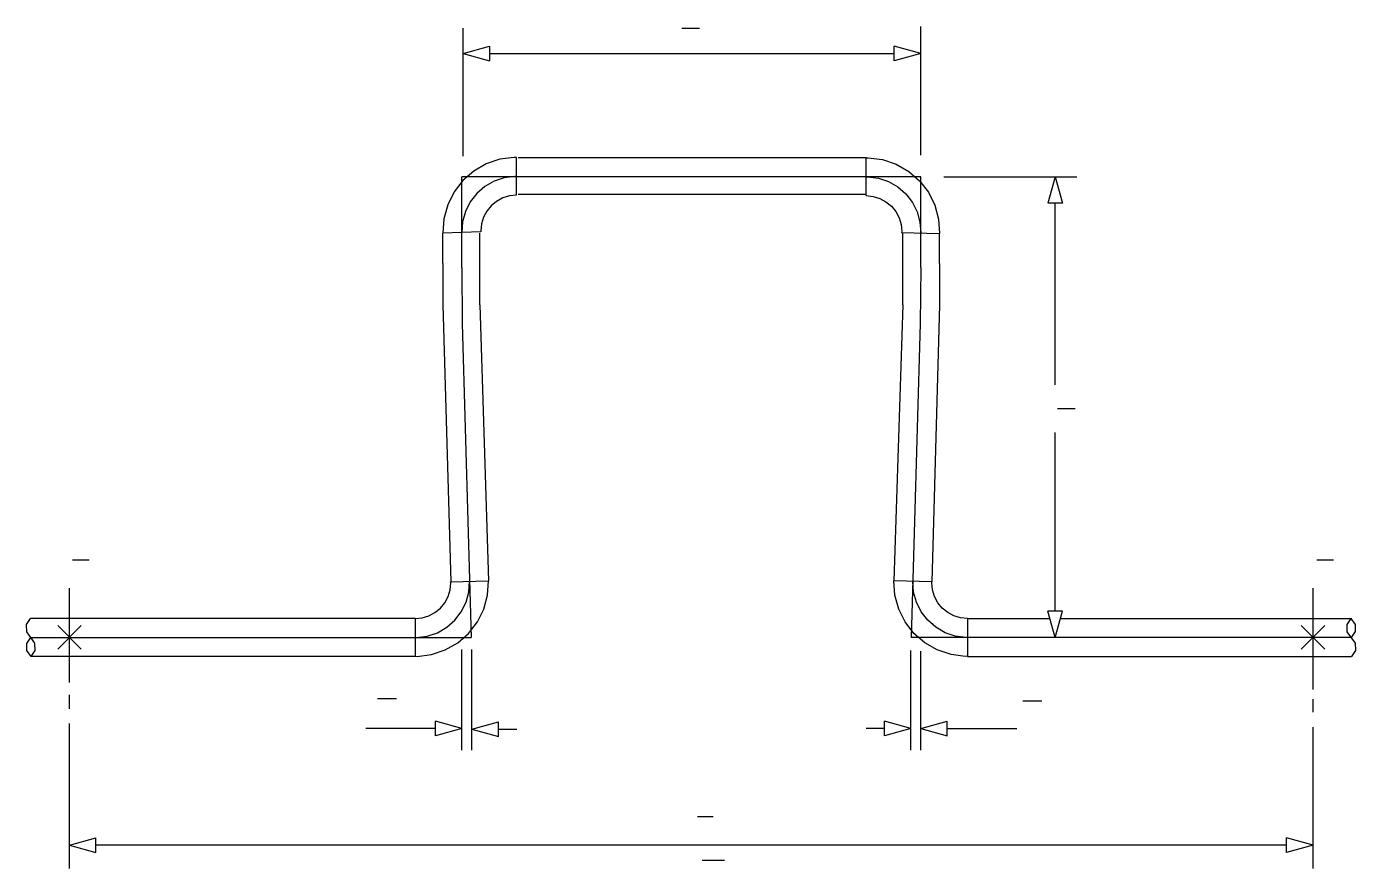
# Model space of a CAD drawing. Extents: x 289 to 1482, y 233 to 989.
import ezdxf

# ---------------------------------------------------------------- set-up
doc = ezdxf.new("R2010")
doc.units = 0
doc.header["$MEASUREMENT"] = 0
doc.layers.get('0').update_dxf_attribs({"linetype": 'CONTINUOUS'})
doc.layers.add('-1', color=7, linetype='CONTINUOUS')
doc.layers.add('1', color=7, linetype='CONTINUOUS')

msp = doc.modelspace()

# ---------------------------------------------------------------- linework, layer by layer
at = {"layer": '-1', "color": 3, "linetype": 'Continuous'}
for p, q in [((680.9, 872.2), (680.9, 987)), ((1091.6, 873), (1091.6, 988.5)), ((1212.3, 667), (1212.3, 830)), ((1212.3, 464), (1212.3, 624.3)), ((1420, 253.9), (351.4, 253.9))]:
    msp.add_line(p, q, dxfattribs=at)
at = {"color": 5, "linetype": 'Continuous'}
for p, q in [((877.2, 987), (893.2, 987)), ((1214.3, 645.9), (1230.3, 645.9)), ((604.2, 385.5), (621.2, 385.5)), ((1183.3, 383.4), (1200.3, 383.4)), ((891.2, 279.5), (905.2, 279.5))]:
    msp.add_line(p, q, dxfattribs=at)
at = {"color": 7, "linetype": 'Continuous'}
for p, q in [((726.8, 871.1), (714, 869.5)), ((728.7, 871), (726.8, 871.1)), ((728.7, 837.1), (728.7, 871.1)), ((1042.6, 870.7), (730.3, 870.7)), ((1042.6, 836.8), (1042.6, 870.8)), ((1042.6, 870.6), (1044.5, 870.7)), ((1044.5, 870.7), (1057.4, 869.1)), ((690.5, 858.9), (680.8, 850.4)), ((701.7, 865.3), (690.5, 858.9)), ((714, 869.5), (701.7, 865.3)), ((1057.4, 869.1), (1069.6, 865)), ((1069.6, 865), (1080.9, 858.6)), ((680.8, 850.4), (672.8, 840.2)), ((1080.9, 858.6), (1090.6, 850.1)), ((1090.6, 850.1), (1098.5, 839.8)), ((672.8, 840.2), (667.1, 828.6)), ((722.5, 836.5), (716.5, 834.7)), ((728.7, 837.1), (722.5, 836.5)), ((1042.6, 837.7), (730.3, 837.7)), ((1042.6, 836.8), (1048.9, 836.1)), ((1048.9, 836.1), (1054.9, 834.3)), ((1098.5, 839.8), (1104.3, 828.2)), ((667.1, 828.6), (663.7, 816.1)), ((702.1, 822.9), (699.2, 817.4)), ((706.1, 827.8), (702.1, 822.9)), ((711, 831.7), (706.1, 827.8)), ((716.5, 834.7), (711, 831.7)), ((1054.9, 834.3), (1060.4, 831.4)), ((1060.4, 831.4), (1065.3, 827.4)), ((1065.3, 827.4), (1069.2, 822.5)), ((1104.3, 828.2), (1107.7, 815.8)), ((663.7, 816.1), (662.8, 803.2)), ((697.4, 811.4), (696.7, 805.1)), ((699.2, 817.4), (697.4, 811.4)), ((1069.2, 822.5), (1072.2, 817)), ((1072.2, 817), (1074, 811)), ((1074, 811), (1074.6, 804.8)), ((1107.7, 815.8), (1108.6, 802.9)), ((696.8, 804.2), (662.8, 803.2)), ((662.8, 776), (662.8, 803.2)), ((695.8, 738.8), (695.8, 803.2)), ((696.7, 805.1), (696.8, 804.2)), ((1074.6, 804.8), (1074.5, 803.8)), ((1074.5, 803.8), (1108.6, 802.9)), ((1075.6, 738.8), (1075.6, 803.2)), ((1108.6, 776), (1108.6, 803.2)), ((662.8, 776), (662.8, 738.8)), ((1108.6, 776), (1108.6, 738.8)), ((662.8, 738.8), (669.9, 490.2)), ((695.8, 738.8), (703.8, 491.2)), ((1075.6, 738.8), (1067.6, 491.2)), ((1108.6, 738.8), (1101.5, 490.2)), ((669.2, 483.1), (669.8, 489.3)), ((669.7, 490.2), (703.8, 491.2)), ((669.8, 489.3), (669.7, 490.2)), ((702.9, 478.3), (703.8, 491.2)), ((1101.6, 490.2), (1067.6, 491.2)), ((1068.5, 478.3), (1067.6, 491.2)), ((1101.5, 489.3), (1101.6, 490.2)), ((1102.1, 483.1), (1101.5, 489.3)), ((664.4, 471.5), (667.4, 477.1)), ((667.4, 477.1), (669.2, 483.1)), ((699.5, 465.8), (702.9, 478.3)), ((1071.9, 465.8), (1068.5, 478.3)), ((1104, 477.1), (1102.1, 483.1)), ((1106.9, 471.5), (1104, 477.1)), ((655.6, 462.7), (660.5, 466.7)), ((660.5, 466.7), (664.4, 471.5)), ((693.7, 454.2), (699.5, 465.8)), ((1077.6, 454.2), (1071.9, 465.8)), ((1110.9, 466.7), (1106.9, 471.5)), ((1115.8, 462.7), (1110.9, 466.7)), ((289.2, 452), (292.7, 457.3)), ((637.8, 457.3), (292.7, 457.3)), ((637.8, 457.3), (644.1, 457.9)), ((637.8, 457.3), (637.8, 423.3)), ((644.1, 457.9), (650.1, 459.8)), ((650.1, 459.8), (655.6, 462.7)), ((685.8, 444), (693.7, 454.2)), ((1085.5, 444), (1077.6, 454.2)), ((1121.3, 459.8), (1115.8, 462.7)), ((1127.3, 457.9), (1121.3, 459.8)), ((1133.5, 457.3), (1127.3, 457.9)), ((1133.5, 457.3), (1207.6, 457.3)), ((1133.5, 457.3), (1133.5, 423.3)), ((1217, 457.3), (1478.6, 457.3)), ((1477.7, 457.3), (1474, 452)), ((1477.7, 457.3), (1477.7, 457.3)), ((1477.7, 457.3), (1481.5, 452)), ((289.3, 445.5), (289.2, 452)), ((296.7, 435.2), (289.3, 445.5)), ((317.1, 451), (338.3, 429.7)), ((338.3, 451), (317.1, 429.7)), ((676.1, 435.5), (685.8, 444)), ((1095.3, 435.5), (1085.5, 444)), ((1433, 451), (1454.3, 429.7)), ((1454.3, 451), (1433, 429.7)), ((1474, 452), (1474.1, 445.4)), ((1474.1, 445.4), (1481.6, 435.1)), ((1481.5, 445.6), (1478, 440.4)), ((1481.5, 452), (1481.5, 445.6)), ((289.4, 435), (292.9, 440.2)), ((289.4, 428.6), (289.4, 435)), ((296.9, 428.6), (296.7, 435.2)), ((664.8, 429.1), (676.1, 435.5)), ((1106.5, 429.1), (1095.3, 435.5)), ((1481.6, 435.1), (1481.7, 428.6)), ((293.2, 423.3), (289.4, 428.6)), ((293.2, 423.3), (296.9, 428.6)), ((637.8, 423.3), (293.2, 423.3)), ((293.2, 423.3), (293.2, 423.3)), ((637.8, 423.5), (639.7, 423.3)), ((639.7, 423.3), (652.6, 425)), ((652.6, 425), (664.8, 429.1)), ((1118.8, 425), (1106.5, 429.1)), ((1131.6, 423.3), (1118.8, 425)), ((1133.5, 423.5), (1131.6, 423.3)), ((1133.5, 423.3), (1478.2, 423.3)), ((1481.7, 428.6), (1478.2, 423.3))]:
    msp.add_line(p, q, dxfattribs=at)
at = {"color": 4, "linetype": 'Continuous'}
for p, q in [((679.8, 772.2), (679.8, 853.7)), ((1091.6, 853.7), (679.8, 853.7)), ((708.7, 849.8), (700.4, 845.1)), ((717.8, 852.9), (708.7, 849.8)), ((727.3, 854.1), (717.8, 852.9)), ((728.7, 854), (727.3, 854.1)), ((1042.6, 853.6), (1044, 853.7)), ((1044, 853.7), (1053.6, 852.5)), ((1053.6, 852.5), (1062.7, 849.5)), ((1062.7, 849.5), (1071, 844.7)), ((1091.6, 772.2), (1091.6, 853.7)), ((693.1, 838.8), (687.2, 831.2)), ((700.4, 845.1), (693.1, 838.8)), ((1071, 844.7), (1078.3, 838.4)), ((1078.3, 838.4), (1084.1, 830.8)), ((687.2, 831.2), (683, 822.6)), ((1084.1, 830.8), (1088.4, 822.2)), ((680.4, 813.3), (679.8, 803.7)), ((683, 822.6), (680.4, 813.3)), ((1088.4, 822.2), (1090.9, 812.9)), ((1090.9, 812.9), (1091.6, 803.3)), ((679.8, 772.2), (680.2, 722.1)), ((1091.6, 772.2), (1091.2, 722.1)), ((680.2, 722.1), (688.3, 440.3)), ((1091.2, 722.1), (1083.1, 440.3)), ((686.2, 481.1), (686.8, 490.7)), ((1085.2, 481.1), (1084.6, 490.7)), ((683.6, 471.9), (686.2, 481.1)), ((1087.7, 471.9), (1085.2, 481.1)), ((679.3, 463.3), (683.6, 471.9)), ((1092, 463.3), (1087.7, 471.9)), ((666.2, 449.4), (673.5, 455.7)), ((673.5, 455.7), (679.3, 463.3)), ((1097.9, 455.7), (1092, 463.3)), ((1105.1, 449.4), (1097.9, 455.7)), ((639.2, 440.3), (648.8, 441.6)), ((648.8, 441.6), (657.9, 444.6)), ((657.9, 444.6), (666.2, 449.4)), ((1113.5, 444.6), (1105.1, 449.4)), ((1122.6, 441.6), (1113.5, 444.6)), ((1132.1, 440.3), (1122.6, 441.6)), ((292.9, 440.3), (688.3, 440.3)), ((316.5, 440.3), (327.7, 440.3)), ((637.8, 440.4), (639.2, 440.3)), ((1478.5, 440.3), (1083.1, 440.3)), ((1133.5, 440.4), (1132.1, 440.3)), ((1454.9, 440.3), (1443.7, 440.3))]:
    msp.add_line(p, q, dxfattribs=at)
at = {"color": 2, "linetype": 'Continuous'}
for p, q in [((330.4, 510), (345.4, 510)), ((1447.1, 509.9), (1462.1, 509.9)), ((895.5, 240.5), (915.5, 240.5))]:
    msp.add_line(p, q, dxfattribs=at)
at = {"layer": '1', "color": 3, "linetype": 'Continuous'}
for p, q in [((680.9, 964.4), (704.6, 971)), ((704.6, 971), (704.6, 957.9)), ((704.6, 971), (704.6, 957.9)), ((704.6, 971), (704.6, 957.9)), ((1091.6, 964.4), (1067.8, 970.9)), ((1067.8, 957.8), (1067.8, 970.9)), ((1067.8, 957.8), (1067.8, 970.9)), ((1067.8, 957.8), (1067.8, 970.9)), ((680.9, 964.4), (704.6, 957.9)), ((704.6, 964.4), (1067.8, 964.4)), ((1091.6, 964.4), (1067.8, 957.8)), ((1112.3, 853.7), (1231.8, 853.7)), ((1212.3, 853.7), (1205.8, 830)), ((1212.3, 853.7), (1218.9, 830)), ((1218.9, 830), (1205.8, 830)), ((1218.9, 830), (1205.8, 830)), ((1218.9, 830), (1205.8, 830)), ((327.7, 400), (327.7, 484.6)), ((1443.7, 393.7), (1443.7, 484.6)), ((1212.3, 440.3), (1205.8, 464)), ((1218.9, 464), (1205.8, 464)), ((1218.9, 464), (1205.8, 464)), ((1218.9, 464), (1205.8, 464)), ((1212.3, 440.3), (1218.9, 464)), ((679.8, 339.3), (679.8, 429.4)), ((688.9, 339.3), (688.9, 429.4)), ((1082.8, 339.3), (1082.8, 428.7)), ((1091.6, 339.3), (1091.6, 428.1)), ((327.7, 376.3), (327.7, 388.9)), ((1443.7, 373.2), (1443.7, 385)), ((327.7, 233), (327.7, 363)), ((656.1, 358.7), (593.5, 358.7)), ((679.8, 358.7), (656.1, 365.2)), ((656.1, 352.1), (656.1, 365.2)), ((656.1, 352.1), (656.1, 365.2)), ((656.1, 352.1), (656.1, 365.2)), ((679.8, 358.7), (656.1, 352.1)), ((688.9, 358), (712.6, 364.6)), ((688.9, 358), (712.6, 351.4)), ((712.6, 351.4), (712.6, 364.6)), ((712.6, 351.4), (712.6, 364.6)), ((712.6, 358), (729, 358)), ((1059.1, 358.6), (1042.6, 358.6)), ((1059.1, 352.1), (1059.1, 365.2)), ((1059.1, 352.1), (1059.1, 365.2)), ((1082.8, 358.6), (1059.1, 365.2)), ((1082.8, 358.6), (1059.1, 352.1)), ((1091.6, 358.7), (1115.3, 365.2)), ((1091.6, 358.7), (1115.3, 352.1)), ((1115.3, 352.1), (1115.3, 365.2)), ((1115.3, 352.1), (1115.3, 365.2)), ((1115.3, 352.1), (1115.3, 365.2)), ((1115.3, 358.7), (1177.9, 358.7)), ((1443.7, 233), (1443.7, 359.8)), ((327.7, 253.9), (351.4, 260.5)), ((327.7, 253.9), (351.4, 247.4)), ((351.4, 247.4), (351.4, 260.5)), ((351.4, 247.4), (351.4, 260.5)), ((1420, 247.4), (1420, 260.5)), ((1420, 247.4), (1420, 260.5)), ((1443.7, 253.9), (1420, 260.5)), ((1443.7, 253.9), (1420, 247.4))]:
    msp.add_line(p, q, dxfattribs=at)

doc.saveas('drawing.dxf')
